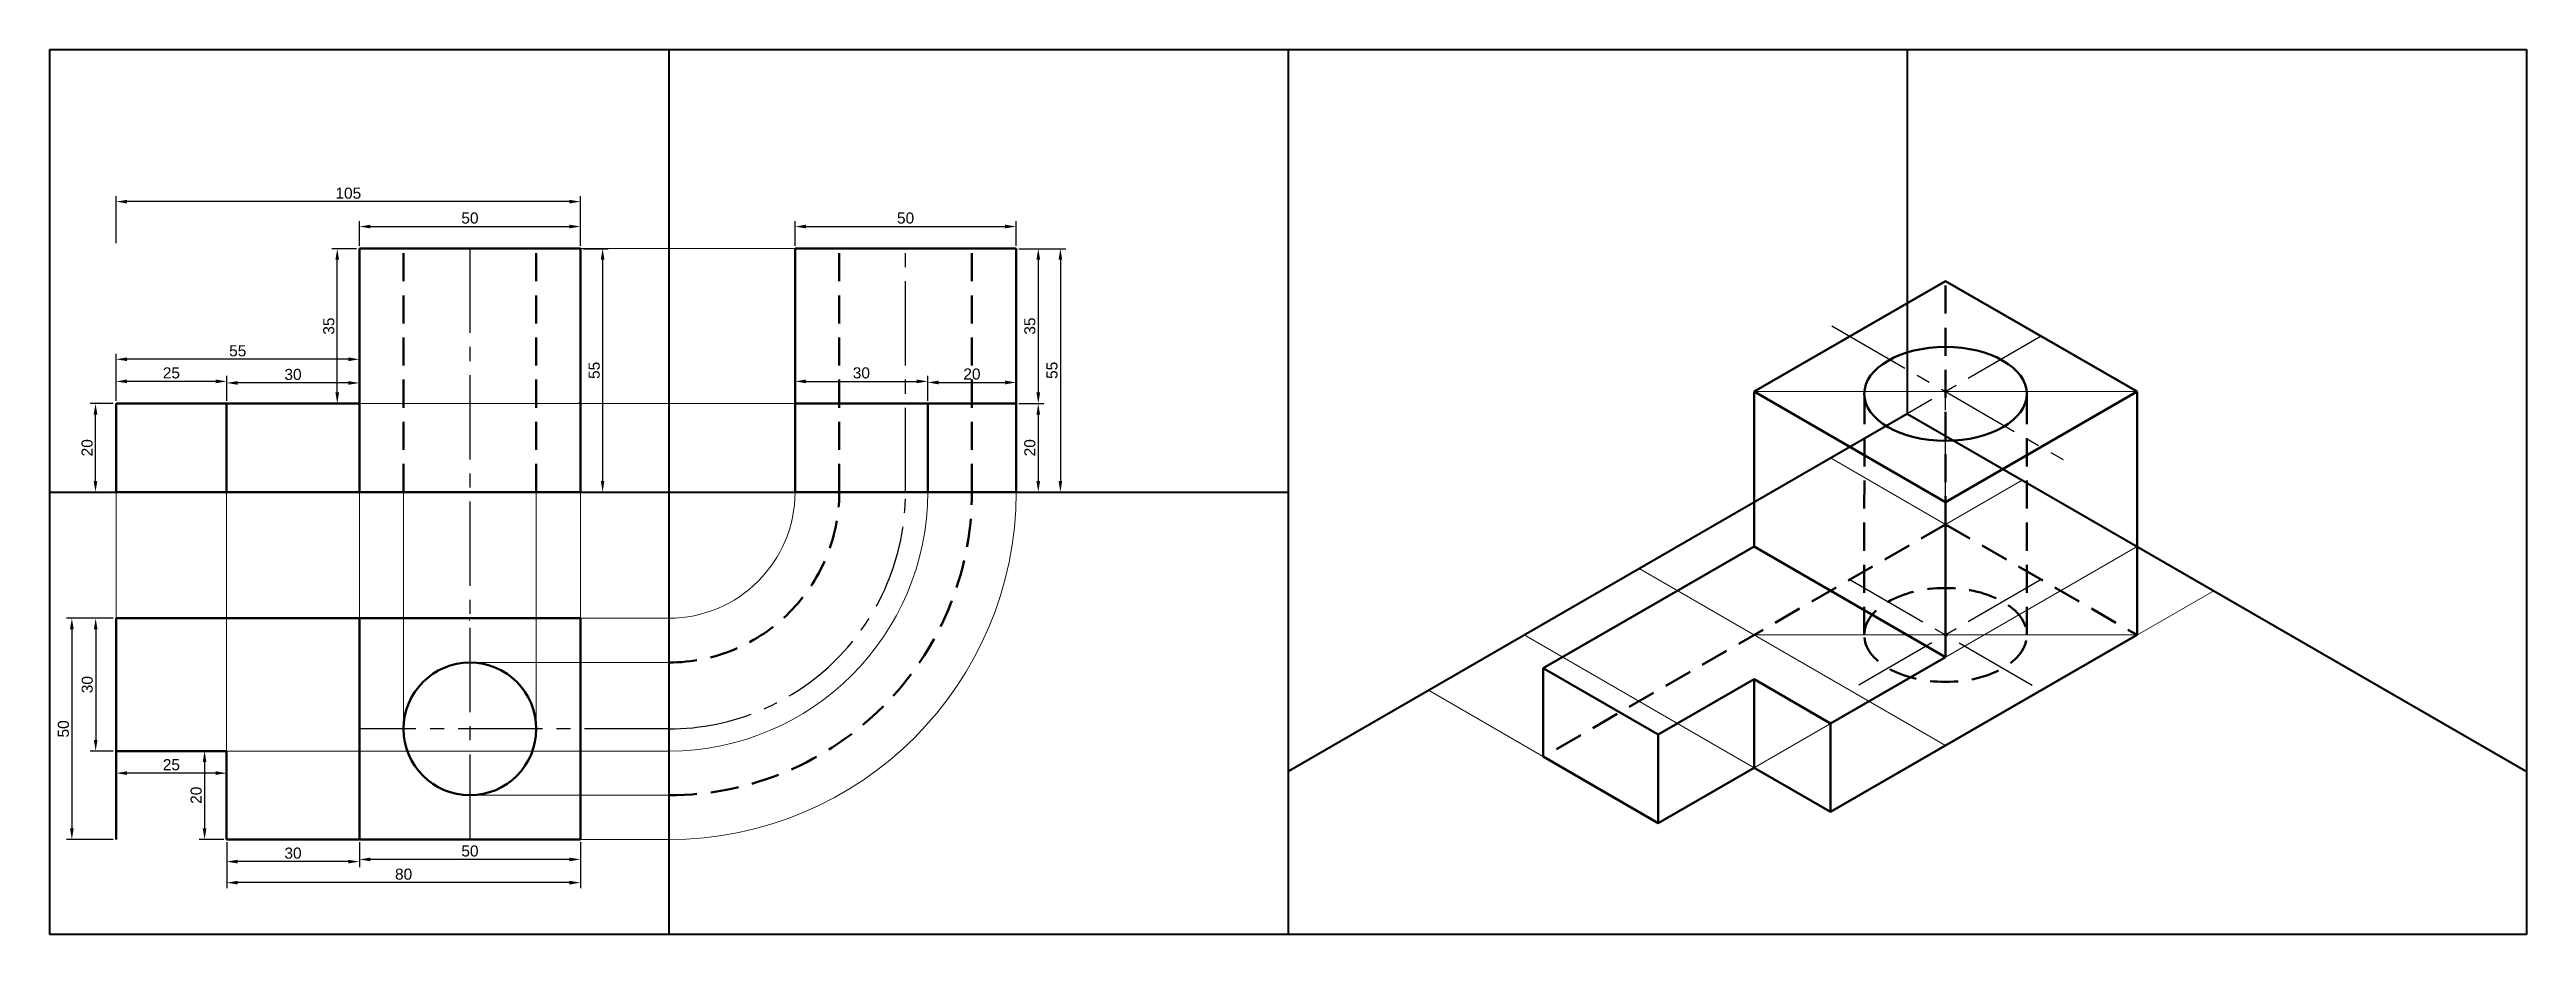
# Model space of a CAD drawing. Header units: millimetres. Extents: x 991 to 1551, y 1939 to 2139.
import ezdxf

# ---------------------------------------------------------------- set-up
doc = ezdxf.new("R2010")
doc.units = ezdxf.units.MM
doc.linetypes.add('CENTRO2', pattern=[28.575, 19.05, -3.175, 3.175, -3.175])
doc.linetypes.add('TRATTEGGIATA2', pattern=[9.525, 6.35, -3.175])
for name, color, linetype, lineweight in [('assi simmetrie', 1, 'CENTRO2', 30), ('contorni', 7, 'Continuous', 50), ('costruzioni', 5, 'Continuous', 20), ('nascoste', 4, 'TRATTEGGIATA2', 50), ('proiettanti', 2, 'Continuous', 20), ('squadratura', 6, 'Continuous', 40)]:
    doc.layers.add(name, color=color, linetype=linetype, lineweight=lineweight)
doc.styles.get("Standard").update_dxf_attribs({"font": 'arial.ttf'})
doc.dimstyles.new('ISO-25', dxfattribs={"dimtxt": 2.5, "dimasz": 2.5, "dimexe": 1.25, "dimexo": 0.625, "dimtad": 1, "dimtxsty": 'Standard', "dimcen": 2.5, "dimadec": 0, "dimazin": 0, "dimtfac": 1, "dimtmove": 0, "dimatfit": 3, "dimfxl": 1, "dimarcsym": 0})

# ---------------------------------------------------------------- blocks, each defined once
blk = doc.blocks.new('*D1')
at = {"layer": 'contorni', "color": 0, "lineweight": -2, "transparency": 16777216}
for p, q in [((1060.73, 2094.75), (1060.73, 2100.37)), ((1110.73, 2094.75), (1110.73, 2100.37)), ((1063.23, 2099.12), (1108.23, 2099.12))]:
    blk.add_line(p, q, dxfattribs=at)
at = {"layer": 'contorni', "color": 0, "transparency": 16777216}
for points in [[(1063.23, 2099.54), (1063.23, 2098.71), (1060.73, 2099.12)], [(1108.23, 2099.54), (1108.23, 2098.71), (1110.73, 2099.12)]]:
    blk.add_solid(points, dxfattribs=at)
at = {"layer": 'Defpoints', "color": 0, "transparency": 16777216}
for p in [(1110.73, 2099.12), (1060.73, 2094.12), (1110.73, 2094.12)]:
    blk.add_point(p, dxfattribs=at)
at = {"layer": 'contorni', "color": 0, "transparency": 16777216, "insert": (1085.73, 2101.03), "char_height": 2.5, "attachment_point": 5}
blk.add_mtext('50', dxfattribs=at)
blk = doc.blocks.new('*D3')
at = {"layer": 'contorni', "color": 0, "lineweight": -2, "transparency": 16777216}
for p, q in [((1111.35, 2094.12), (1116.98, 2094.12)), ((1115.73, 2091.62), (1115.73, 2041.62)), ((1111.35, 2039.12), (1116.98, 2039.12))]:
    blk.add_line(p, q, dxfattribs=at)
at = {"layer": 'contorni', "color": 0, "transparency": 16777216}
for points in [[(1115.31, 2091.62), (1116.14, 2091.62), (1115.73, 2094.12)], [(1115.31, 2041.62), (1116.14, 2041.62), (1115.73, 2039.12)]]:
    blk.add_solid(points, dxfattribs=at)
at = {"layer": 'Defpoints', "color": 0, "transparency": 16777216}
for p in [(1110.73, 2094.12), (1110.73, 2039.12), (1115.73, 2039.12)]:
    blk.add_point(p, dxfattribs=at)
at = {"layer": 'contorni', "color": 0, "transparency": 16777216, "insert": (1113.83, 2066.62), "char_height": 2.5, "attachment_point": 5, "rotation": 90}
blk.add_mtext('55', dxfattribs=at)
blk = doc.blocks.new('*D4')
at = {"layer": 'contorni', "color": 0, "lineweight": -2, "transparency": 16777216}
for p, q in [((1060.1, 2094.12), (1054.48, 2094.12)), ((1055.73, 2061.62), (1055.73, 2091.62)), ((1060.1, 2059.12), (1054.48, 2059.12))]:
    blk.add_line(p, q, dxfattribs=at)
at = {"layer": 'contorni', "color": 0, "transparency": 16777216}
for points in [[(1055.31, 2091.62), (1056.14, 2091.62), (1055.73, 2094.12)], [(1055.31, 2061.62), (1056.14, 2061.62), (1055.73, 2059.12)]]:
    blk.add_solid(points, dxfattribs=at)
at = {"layer": 'Defpoints', "color": 0, "transparency": 16777216}
for p in [(1055.73, 2094.12), (1060.73, 2094.12), (1060.73, 2059.12)]:
    blk.add_point(p, dxfattribs=at)
at = {"layer": 'contorni', "color": 0, "transparency": 16777216, "insert": (1053.82, 2076.62), "char_height": 2.5, "attachment_point": 5, "rotation": 90}
blk.add_mtext('35', dxfattribs=at)
blk = doc.blocks.new('*D6')
at = {"layer": 'contorni', "color": 0, "lineweight": -2, "transparency": 16777216}
for p, q in [((1005.73, 2095.37), (1005.73, 2106)), ((1110.73, 2094.75), (1110.73, 2106)), ((1108.23, 2104.75), (1008.23, 2104.75))]:
    blk.add_line(p, q, dxfattribs=at)
at = {"layer": 'contorni', "color": 0, "transparency": 16777216}
for points in [[(1008.23, 2105.17), (1008.23, 2104.33), (1005.73, 2104.75)], [(1108.23, 2105.17), (1108.23, 2104.33), (1110.73, 2104.75)]]:
    blk.add_solid(points, dxfattribs=at)
at = {"layer": 'Defpoints', "color": 0, "transparency": 16777216}
for p in [(1005.73, 2104.75), (1005.73, 2094.75), (1110.73, 2094.12)]:
    blk.add_point(p, dxfattribs=at)
at = {"layer": 'contorni', "color": 0, "transparency": 16777216, "insert": (1058.23, 2106.65), "char_height": 2.5, "attachment_point": 5}
blk.add_mtext('105', dxfattribs=at)
blk = doc.blocks.new('*D7')
at = {"layer": 'contorni', "color": 0, "lineweight": -2, "transparency": 16777216}
for p, q in [((1005.1, 2059.12), (999.83, 2059.12)), ((1001.08, 2041.62), (1001.08, 2056.62)), ((1005.1, 2039.12), (999.83, 2039.12))]:
    blk.add_line(p, q, dxfattribs=at)
at = {"layer": 'contorni', "color": 0, "transparency": 16777216}
for points in [[(1000.66, 2056.62), (1001.49, 2056.62), (1001.08, 2059.12)], [(1000.66, 2041.62), (1001.49, 2041.62), (1001.08, 2039.12)]]:
    blk.add_solid(points, dxfattribs=at)
at = {"layer": 'Defpoints', "color": 0, "transparency": 16777216}
for p in [(1001.08, 2059.12), (1005.73, 2059.12), (1005.73, 2039.12)]:
    blk.add_point(p, dxfattribs=at)
at = {"layer": 'contorni', "color": 0, "transparency": 16777216, "insert": (999.18, 2049.12), "char_height": 2.5, "attachment_point": 5, "rotation": 90}
blk.add_mtext('20', dxfattribs=at)
blk = doc.blocks.new('*D8')
at = {"layer": 'contorni', "color": 0, "lineweight": -2, "transparency": 16777216}
for p, q in [((1030.73, 2059.75), (1030.73, 2065.03)), ((1058.23, 2063.78), (1033.23, 2063.78)), ((1060.73, 2059.75), (1060.73, 2065.03))]:
    blk.add_line(p, q, dxfattribs=at)
at = {"layer": 'contorni', "color": 0, "transparency": 16777216}
for points in [[(1033.23, 2064.19), (1033.23, 2063.36), (1030.73, 2063.78)], [(1058.23, 2064.19), (1058.23, 2063.36), (1060.73, 2063.78)]]:
    blk.add_solid(points, dxfattribs=at)
at = {"layer": 'Defpoints', "color": 0, "transparency": 16777216}
for p in [(1030.73, 2063.78), (1030.73, 2059.12), (1060.73, 2059.12)]:
    blk.add_point(p, dxfattribs=at)
at = {"layer": 'contorni', "color": 0, "transparency": 16777216, "insert": (1045.73, 2065.68), "char_height": 2.5, "attachment_point": 5}
blk.add_mtext('30', dxfattribs=at)
blk = doc.blocks.new('*D9')
at = {"layer": 'contorni', "color": 0, "lineweight": -2, "transparency": 16777216}
for p, q in [((1005.73, 2059.75), (1005.73, 2065.37)), ((1028.23, 2064.12), (1008.23, 2064.12)), ((1030.73, 2059.75), (1030.73, 2065.37))]:
    blk.add_line(p, q, dxfattribs=at)
at = {"layer": 'contorni', "color": 0, "transparency": 16777216}
for points in [[(1008.23, 2064.54), (1008.23, 2063.71), (1005.73, 2064.12)], [(1028.23, 2064.54), (1028.23, 2063.71), (1030.73, 2064.12)]]:
    blk.add_solid(points, dxfattribs=at)
at = {"layer": 'Defpoints', "color": 0, "transparency": 16777216}
for p in [(1005.73, 2064.12), (1005.73, 2059.12), (1030.73, 2059.12)]:
    blk.add_point(p, dxfattribs=at)
at = {"layer": 'contorni', "color": 0, "transparency": 16777216, "insert": (1018.23, 2066.03), "char_height": 2.5, "attachment_point": 5}
blk.add_mtext('25', dxfattribs=at)
blk = doc.blocks.new('*D10')
at = {"layer": 'contorni', "color": 0, "lineweight": -2, "transparency": 16777216}
for p, q in [((1005.73, 2059.75), (1005.73, 2070.37)), ((1058.23, 2069.12), (1008.23, 2069.12)), ((1060.73, 2060.37), (1060.73, 2070.37))]:
    blk.add_line(p, q, dxfattribs=at)
at = {"layer": 'contorni', "color": 0, "transparency": 16777216}
for points in [[(1008.23, 2069.54), (1008.23, 2068.71), (1005.73, 2069.12)], [(1058.23, 2069.54), (1058.23, 2068.71), (1060.73, 2069.12)]]:
    blk.add_solid(points, dxfattribs=at)
at = {"layer": 'Defpoints', "color": 0, "transparency": 16777216}
for p in [(1005.73, 2069.12), (1005.73, 2059.12), (1060.73, 2059.75)]:
    blk.add_point(p, dxfattribs=at)
at = {"layer": 'contorni', "color": 0, "transparency": 16777216, "insert": (1033.23, 2071.02), "char_height": 2.5, "attachment_point": 5}
blk.add_mtext('55', dxfattribs=at)
blk = doc.blocks.new('*D11')
at = {"layer": 'contorni', "color": 0, "lineweight": -2, "transparency": 16777216}
for p, q in [((1159.22, 2094.75), (1159.22, 2100.37)), ((1209.22, 2094.75), (1209.22, 2100.37)), ((1161.72, 2099.12), (1206.72, 2099.12))]:
    blk.add_line(p, q, dxfattribs=at)
at = {"layer": 'contorni', "color": 0, "transparency": 16777216}
for points in [[(1161.72, 2099.54), (1161.72, 2098.71), (1159.22, 2099.12)], [(1206.72, 2099.54), (1206.72, 2098.71), (1209.22, 2099.12)]]:
    blk.add_solid(points, dxfattribs=at)
at = {"layer": 'Defpoints', "color": 0, "transparency": 16777216}
for p in [(1209.22, 2099.12), (1159.22, 2094.12), (1209.22, 2094.12)]:
    blk.add_point(p, dxfattribs=at)
at = {"layer": 'contorni', "color": 0, "transparency": 16777216, "insert": (1184.22, 2101.03), "char_height": 2.5, "attachment_point": 5}
blk.add_mtext('50', dxfattribs=at)
blk = doc.blocks.new('*D12')
at = {"layer": 'contorni', "color": 0, "lineweight": -2, "transparency": 16777216}
for p, q in [((1209.85, 2094.12), (1215.47, 2094.12)), ((1214.22, 2091.62), (1214.22, 2061.62)), ((1209.85, 2059.12), (1215.47, 2059.12))]:
    blk.add_line(p, q, dxfattribs=at)
at = {"layer": 'contorni', "color": 0, "transparency": 16777216}
for points in [[(1213.81, 2091.62), (1214.64, 2091.62), (1214.22, 2094.12)], [(1213.81, 2061.62), (1214.64, 2061.62), (1214.22, 2059.12)]]:
    blk.add_solid(points, dxfattribs=at)
at = {"layer": 'Defpoints', "color": 0, "transparency": 16777216}
for p in [(1209.22, 2094.12), (1209.22, 2059.12), (1214.22, 2059.12)]:
    blk.add_point(p, dxfattribs=at)
at = {"layer": 'contorni', "color": 0, "transparency": 16777216, "insert": (1212.32, 2076.62), "char_height": 2.5, "attachment_point": 5, "rotation": 90}
blk.add_mtext('35', dxfattribs=at)
blk = doc.blocks.new('*D14')
at = {"layer": 'contorni', "color": 0, "lineweight": -2, "transparency": 16777216}
for p, q in [((1209.85, 2059.12), (1215.47, 2059.12)), ((1214.22, 2056.62), (1214.22, 2041.62)), ((1209.85, 2039.12), (1215.47, 2039.12))]:
    blk.add_line(p, q, dxfattribs=at)
at = {"layer": 'contorni', "color": 0, "transparency": 16777216}
for points in [[(1213.81, 2056.62), (1214.64, 2056.62), (1214.22, 2059.12)], [(1213.81, 2041.62), (1214.64, 2041.62), (1214.22, 2039.12)]]:
    blk.add_solid(points, dxfattribs=at)
at = {"layer": 'Defpoints', "color": 0, "transparency": 16777216}
for p in [(1209.22, 2059.12), (1209.22, 2039.12), (1214.22, 2039.12)]:
    blk.add_point(p, dxfattribs=at)
at = {"layer": 'contorni', "color": 0, "transparency": 16777216, "insert": (1212.32, 2049.12), "char_height": 2.5, "attachment_point": 5, "rotation": 90}
blk.add_mtext('20', dxfattribs=at)
blk = doc.blocks.new('*D15')
at = {"layer": 'contorni', "color": 0, "lineweight": -2, "transparency": 16777216}
for p, q in [((1209.85, 2094.12), (1220.47, 2094.12)), ((1219.22, 2091.62), (1219.22, 2041.62)), ((1209.85, 2039.12), (1220.47, 2039.12))]:
    blk.add_line(p, q, dxfattribs=at)
at = {"layer": 'contorni', "color": 0, "transparency": 16777216}
for points in [[(1218.81, 2091.62), (1219.64, 2091.62), (1219.22, 2094.12)], [(1218.81, 2041.62), (1219.64, 2041.62), (1219.22, 2039.12)]]:
    blk.add_solid(points, dxfattribs=at)
at = {"layer": 'Defpoints', "color": 0, "transparency": 16777216}
for p in [(1209.22, 2094.12), (1209.22, 2039.12), (1219.22, 2039.12)]:
    blk.add_point(p, dxfattribs=at)
at = {"layer": 'contorni', "color": 0, "transparency": 16777216, "insert": (1217.33, 2066.62), "char_height": 2.5, "attachment_point": 5, "rotation": 90}
blk.add_mtext('55', dxfattribs=at)
blk = doc.blocks.new('*D16')
at = {"layer": 'contorni', "color": 0, "lineweight": -2, "transparency": 16777216}
for p, q in [((1159.22, 2059.75), (1159.22, 2065.37)), ((1161.72, 2064.12), (1186.72, 2064.12)), ((1189.22, 2059.75), (1189.22, 2065.37))]:
    blk.add_line(p, q, dxfattribs=at)
at = {"layer": 'contorni', "color": 0, "transparency": 16777216}
for points in [[(1161.72, 2064.54), (1161.72, 2063.71), (1159.22, 2064.12)], [(1186.72, 2064.54), (1186.72, 2063.71), (1189.22, 2064.12)]]:
    blk.add_solid(points, dxfattribs=at)
at = {"layer": 'Defpoints', "color": 0, "transparency": 16777216}
for p in [(1189.22, 2064.12), (1159.22, 2059.12), (1189.22, 2059.12)]:
    blk.add_point(p, dxfattribs=at)
at = {"layer": 'contorni', "color": 0, "transparency": 16777216, "insert": (1174.22, 2066.03), "char_height": 2.5, "attachment_point": 5}
blk.add_mtext('30', dxfattribs=at)
blk = doc.blocks.new('*D17')
at = {"layer": 'contorni', "color": 0, "lineweight": -2, "transparency": 16777216}
for p, q in [((1189.22, 2059.75), (1189.22, 2065.13)), ((1191.72, 2063.88), (1206.72, 2063.88)), ((1209.22, 2059.75), (1209.22, 2065.13))]:
    blk.add_line(p, q, dxfattribs=at)
at = {"layer": 'contorni', "color": 0, "transparency": 16777216}
for points in [[(1191.72, 2064.3), (1191.72, 2063.46), (1189.22, 2063.88)], [(1206.72, 2064.3), (1206.72, 2063.46), (1209.22, 2063.88)]]:
    blk.add_solid(points, dxfattribs=at)
at = {"layer": 'Defpoints', "color": 0, "transparency": 16777216}
for p in [(1209.22, 2063.88), (1189.22, 2059.12), (1209.22, 2059.12)]:
    blk.add_point(p, dxfattribs=at)
at = {"layer": 'contorni', "color": 0, "transparency": 16777216, "insert": (1199.22, 2065.78), "char_height": 2.5, "attachment_point": 5}
blk.add_mtext('20', dxfattribs=at)
blk = doc.blocks.new('*D18')
at = {"layer": 'contorni', "color": 0, "lineweight": -2, "transparency": 16777216}
for p, q in [((1060.73, 1959.96), (1060.73, 1954.83)), ((1108.23, 1956.08), (1063.23, 1956.08)), ((1110.73, 1959.96), (1110.73, 1954.83))]:
    blk.add_line(p, q, dxfattribs=at)
at = {"layer": 'contorni', "color": 0, "transparency": 16777216}
for points in [[(1063.23, 1956.49), (1063.23, 1955.66), (1060.73, 1956.08)], [(1108.23, 1956.49), (1108.23, 1955.66), (1110.73, 1956.08)]]:
    blk.add_solid(points, dxfattribs=at)
at = {"layer": 'Defpoints', "color": 0, "transparency": 16777216}
for p in [(1060.73, 1960.58), (1110.73, 1960.58), (1060.73, 1956.08)]:
    blk.add_point(p, dxfattribs=at)
at = {"layer": 'contorni', "color": 0, "transparency": 16777216, "insert": (1085.73, 1957.98), "char_height": 2.5, "attachment_point": 5}
blk.add_mtext('50', dxfattribs=at)
blk = doc.blocks.new('*D19')
at = {"layer": 'contorni', "color": 0, "lineweight": -2, "transparency": 16777216}
for p, q in [((1030.73, 1959.96), (1030.73, 1954.33)), ((1058.23, 1955.58), (1033.23, 1955.58)), ((1060.73, 1959.96), (1060.73, 1954.33))]:
    blk.add_line(p, q, dxfattribs=at)
at = {"layer": 'contorni', "color": 0, "transparency": 16777216}
for points in [[(1033.23, 1956), (1033.23, 1955.17), (1030.73, 1955.58)], [(1058.23, 1956), (1058.23, 1955.17), (1060.73, 1955.58)]]:
    blk.add_solid(points, dxfattribs=at)
at = {"layer": 'Defpoints', "color": 0, "transparency": 16777216}
for p in [(1030.73, 1960.58), (1060.73, 1960.58), (1030.73, 1955.58)]:
    blk.add_point(p, dxfattribs=at)
at = {"layer": 'contorni', "color": 0, "transparency": 16777216, "insert": (1045.73, 1957.49), "char_height": 2.5, "attachment_point": 5}
blk.add_mtext('30', dxfattribs=at)
blk = doc.blocks.new('*D20')
at = {"layer": 'contorni', "color": 0, "lineweight": -2, "transparency": 16777216}
for p, q in [((1030.73, 1959.96), (1030.73, 1949.58)), ((1110.73, 1959.33), (1110.73, 1949.58)), ((1108.23, 1950.83), (1033.23, 1950.83))]:
    blk.add_line(p, q, dxfattribs=at)
at = {"layer": 'contorni', "color": 0, "transparency": 16777216}
for points in [[(1033.23, 1951.25), (1033.23, 1950.41), (1030.73, 1950.83)], [(1108.23, 1951.25), (1108.23, 1950.41), (1110.73, 1950.83)]]:
    blk.add_solid(points, dxfattribs=at)
at = {"layer": 'Defpoints', "color": 0, "transparency": 16777216}
for p in [(1030.73, 1960.58), (1110.73, 1959.96), (1030.73, 1950.83)]:
    blk.add_point(p, dxfattribs=at)
at = {"layer": 'contorni', "color": 0, "transparency": 16777216, "insert": (1070.73, 1952.73), "char_height": 2.5, "attachment_point": 5}
blk.add_mtext('80', dxfattribs=at)
blk = doc.blocks.new('*D22')
at = {"layer": 'contorni', "color": 0, "lineweight": -2, "transparency": 16777216}
for p, q in [((1005.1, 2010.58), (999.86, 2010.58)), ((1001.11, 2008.08), (1001.11, 1983.08)), ((1005.1, 1980.58), (999.86, 1980.58))]:
    blk.add_line(p, q, dxfattribs=at)
at = {"layer": 'contorni', "color": 0, "transparency": 16777216}
for points in [[(1000.69, 2008.08), (1001.53, 2008.08), (1001.11, 2010.58)], [(1000.69, 1983.08), (1001.53, 1983.08), (1001.11, 1980.58)]]:
    blk.add_solid(points, dxfattribs=at)
at = {"layer": 'Defpoints', "color": 0, "transparency": 16777216}
for p in [(1005.73, 2010.58), (1001.11, 1980.58), (1005.73, 1980.58)]:
    blk.add_point(p, dxfattribs=at)
at = {"layer": 'contorni', "color": 0, "transparency": 16777216, "insert": (999.21, 1995.58), "char_height": 2.5, "attachment_point": 5, "rotation": 90}
blk.add_mtext('30', dxfattribs=at)
blk = doc.blocks.new('*D25')
at = {"layer": 'contorni', "color": 0, "lineweight": -2, "transparency": 16777216}
for p, q in [((1005.1, 2010.58), (994.48, 2010.58)), ((995.73, 2008.08), (995.73, 1963.08)), ((1005.1, 1960.58), (994.48, 1960.58))]:
    blk.add_line(p, q, dxfattribs=at)
at = {"layer": 'contorni', "color": 0, "transparency": 16777216}
for points in [[(995.31, 2008.08), (996.14, 2008.08), (995.73, 2010.58)], [(995.31, 1963.08), (996.14, 1963.08), (995.73, 1960.58)]]:
    blk.add_solid(points, dxfattribs=at)
at = {"layer": 'Defpoints', "color": 0, "transparency": 16777216}
for p in [(1005.73, 2010.58), (995.73, 1960.58), (1005.73, 1960.58)]:
    blk.add_point(p, dxfattribs=at)
at = {"layer": 'contorni', "color": 0, "transparency": 16777216, "insert": (993.82, 1985.58), "char_height": 2.5, "attachment_point": 5, "rotation": 90}
blk.add_mtext('50', dxfattribs=at)
blk = doc.blocks.new('*D26')
at = {"layer": 'contorni', "color": 0, "lineweight": -2, "transparency": 16777216}
for p, q in [((1005.73, 1979.96), (1005.73, 1974.33)), ((1030.73, 1979.96), (1030.73, 1974.33)), ((1028.23, 1975.58), (1008.23, 1975.58))]:
    blk.add_line(p, q, dxfattribs=at)
at = {"layer": 'contorni', "color": 0, "transparency": 16777216}
for points in [[(1008.23, 1976), (1008.23, 1975.17), (1005.73, 1975.58)], [(1028.23, 1976), (1028.23, 1975.17), (1030.73, 1975.58)]]:
    blk.add_solid(points, dxfattribs=at)
at = {"layer": 'Defpoints', "color": 0, "transparency": 16777216}
for p in [(1005.73, 1980.58), (1030.73, 1980.58), (1005.73, 1975.58)]:
    blk.add_point(p, dxfattribs=at)
at = {"layer": 'contorni', "color": 0, "transparency": 16777216, "insert": (1018.23, 1977.48), "char_height": 2.5, "attachment_point": 5}
blk.add_mtext('25', dxfattribs=at)
blk = doc.blocks.new('*D27')
at = {"layer": 'contorni', "color": 0, "lineweight": -2, "transparency": 16777216}
for p, q in [((1030.1, 1980.58), (1024.48, 1980.58)), ((1025.73, 1978.08), (1025.73, 1963.08)), ((1030.1, 1960.58), (1024.48, 1960.58))]:
    blk.add_line(p, q, dxfattribs=at)
at = {"layer": 'contorni', "color": 0, "transparency": 16777216}
for points in [[(1025.32, 1978.08), (1026.15, 1978.08), (1025.73, 1980.58)], [(1025.32, 1963.08), (1026.15, 1963.08), (1025.73, 1960.58)]]:
    blk.add_solid(points, dxfattribs=at)
at = {"layer": 'Defpoints', "color": 0, "transparency": 16777216}
for p in [(1030.73, 1980.58), (1025.73, 1960.58), (1030.73, 1960.58)]:
    blk.add_point(p, dxfattribs=at)
at = {"layer": 'contorni', "color": 0, "transparency": 16777216, "insert": (1023.83, 1970.58), "char_height": 2.5, "attachment_point": 5, "rotation": 90}
blk.add_mtext('20', dxfattribs=at)

msp = doc.modelspace()

# ---------------------------------------------------------------- linework, layer by layer
at = {"layer": 'assi simmetrie'}
for p, q in [((1085.726, 2094.124), (1085.726, 1960.583)), ((1184.222, 2039.124), (1184.222, 2094.124)), ((1393.648, 2076.646), (1445.916, 2046.469)), ((1440.992, 2074.312), (1397.69, 2049.312)), ((1419.341, 2006.812), (1419.341, 2061.812)), ((1397.69, 2019.312), (1440.992, 1994.312)), ((1440.992, 2019.312), (1397.69, 1994.312)), ((1130.681, 1985.583), (1060.726, 1985.583))]:
    msp.add_line(p, q, dxfattribs=at)
msp.add_arc((1130.681, 2039.124), 53.542, 270, 0, dxfattribs=at)
at = {"layer": 'contorni'}
for p, q in [((1110.726, 2094.124), (1060.726, 2094.124)), ((1060.726, 2094.124), (1060.726, 2039.124)), ((1110.726, 2039.124), (1110.726, 2094.124)), ((1159.222, 2039.124), (1159.222, 2094.124)), ((1159.222, 2094.124), (1209.222, 2094.124)), ((1209.222, 2039.124), (1209.222, 2094.124)), ((1209.222, 2094.124), (1209.222, 2059.124)), ((1376.04, 2061.812), (1419.341, 2086.812)), ((1419.341, 2086.812), (1462.642, 2061.812)), ((1376.04, 2026.812), (1376.04, 2061.812)), ((1419.341, 2036.812), (1376.04, 2061.812)), ((1419.341, 2036.812), (1462.642, 2061.812)), ((1462.642, 2006.812), (1462.642, 2061.812)), ((1005.726, 2039.124), (1005.726, 2059.124)), ((1005.726, 2059.124), (1060.726, 2059.124)), ((1030.726, 2039.124), (1030.726, 2059.124)), ((1159.222, 2059.124), (1209.222, 2059.124)), ((1189.222, 2039.124), (1189.222, 2059.124)), ((1005.726, 2039.124), (1110.726, 2039.124)), ((1159.222, 2039.124), (1209.222, 2039.124)), ((1419.341, 2036.812), (1419.341, 2001.812)), ((1328.408, 1999.312), (1376.04, 2026.812)), ((1376.04, 2026.812), (1419.341, 2001.812)), ((1005.726, 2010.583), (1110.726, 2010.583)), ((1005.726, 1980.583), (1005.726, 2010.583)), ((1060.726, 1960.583), (1060.726, 2010.583)), ((1110.726, 2010.583), (1110.726, 1960.583)), ((1393.36, 1966.812), (1462.642, 2006.812)), ((1328.408, 1979.312), (1328.408, 1999.312)), ((1328.408, 1999.312), (1354.389, 1984.312)), ((1393.36, 1986.812), (1419.341, 2001.812)), ((1354.389, 1984.312), (1376.04, 1996.812)), ((1376.04, 1976.812), (1376.04, 1996.812)), ((1376.04, 1996.812), (1393.36, 1986.812)), ((1354.389, 1964.312), (1354.389, 1984.312)), ((1393.36, 1966.812), (1393.36, 1986.812)), ((1005.726, 1980.583), (1030.726, 1980.583)), ((1005.726, 1980.583), (1005.726, 1960.583)), ((1030.726, 1960.583), (1030.726, 1980.583)), ((1328.408, 1979.312), (1354.389, 1964.312)), ((1354.389, 1964.312), (1376.04, 1976.812)), ((1376.04, 1976.812), (1393.36, 1966.812)), ((1110.726, 1960.583), (1030.726, 1960.583))]:
    msp.add_line(p, q, dxfattribs=at)
msp.add_circle((1085.726, 1985.583), 15, dxfattribs=at)
msp.add_ellipse((1419.341, 2061.303), major_axis=(-18.371, 0), ratio=0.5773503, dxfattribs=at)
at = {"layer": 'costruzioni'}
for p, q in [((1376.04, 2061.812), (1462.642, 2061.812)), ((1410.681, 2056.812), (1393.36, 2046.812)), ((1410.681, 2056.812), (1436.662, 2041.812)), ((1393.36, 2046.812), (1350.059, 2021.812)), ((1393.36, 2046.812), (1419.341, 2031.812)), ((1436.662, 2041.812), (1419.341, 2031.812)), ((1436.662, 2041.812), (1462.642, 2026.812)), ((1350.059, 2021.812), (1302.428, 1994.312)), ((1350.059, 2021.812), (1419.341, 1981.812)), ((1462.642, 2026.812), (1354.389, 1964.312)), ((1393.36, 1966.812), (1479.963, 2016.812)), ((1302.428, 1994.312), (1324.078, 2006.812)), ((1324.078, 2006.812), (1376.04, 1976.812)), ((1376.04, 2006.812), (1462.642, 2006.812)), ((1400.97, 2006.812), (1400.97, 2006.812)), ((1302.428, 1994.312), (1354.389, 1964.312)), ((1376.04, 1976.812), (1393.36, 1966.812))]:
    msp.add_line(p, q, dxfattribs=at)
at = {"layer": 'nascoste'}
for p, q in [((1070.726, 2039.124), (1070.726, 2094.124)), ((1100.726, 2039.124), (1100.726, 2094.124)), ((1169.222, 2039.124), (1169.222, 2094.124)), ((1199.222, 2039.124), (1199.222, 2094.124)), ((1419.341, 2031.812), (1419.341, 2086.812)), ((1400.97, 2006.812), (1400.991, 2061.812)), ((1437.712, 2006.812), (1437.691, 2061.812)), ((1419.341, 2036.812), (1419.341, 2006.812)), ((1419.341, 2031.812), (1328.408, 1979.312)), ((1419.341, 2031.812), (1462.642, 2006.812))]:
    msp.add_line(p, q, dxfattribs=at)
for radius in [38.542, 68.542]:
    msp.add_arc((1130.681, 2039.124), radius, 270, 0, dxfattribs=at)
msp.add_ellipse((1419.341, 2006.812), major_axis=(-18.371, 0), ratio=0.5773503, dxfattribs=at)
at = {"layer": 'proiettanti'}
for p, q in [((1060.726, 2010.583), (1060.726, 2094.124)), ((1110.726, 2010.583), (1110.726, 2094.124)), ((1110.726, 2094.124), (1159.222, 2094.124)), ((1005.726, 2010.583), (1005.726, 2059.124)), ((1060.726, 2059.124), (1159.222, 2059.124)), ((1030.726, 1980.583), (1030.726, 2039.124)), ((1070.726, 1985.583), (1070.726, 2039.124)), ((1100.726, 1985.583), (1100.726, 2039.124)), ((1110.726, 2010.583), (1130.681, 2010.583)), ((1085.726, 2000.583), (1130.681, 2000.583)), ((1030.726, 1980.583), (1130.681, 1980.583)), ((1085.726, 1970.583), (1130.681, 1970.583)), ((1110.726, 1960.583), (1130.681, 1960.583))]:
    msp.add_line(p, q, dxfattribs=at)
for radius, start, end in [(28.542, 134.35761, 135.51446), (28.542, 270, 0), (78.542, 270, 0), (58.542, 270, 0), (53.542, 212.2134, 212.90037)]:
    msp.add_arc((1130.681, 2039.124), radius, start, end, dxfattribs=at)
at = {"layer": 'squadratura'}
for p, q in [((990.681, 2139.124), (1270.681, 2139.124)), ((990.681, 2139.124), (990.681, 1939.124)), ((1130.681, 2139.124), (1130.681, 1939.124)), ((1270.681, 2139.124), (1270.681, 1939.124)), ((1270.681, 2139.124), (1550.681, 2139.124)), ((1270.681, 2139.124), (1270.681, 1939.124)), ((1410.681, 2139.124), (1410.681, 2056.812)), ((1550.681, 2139.124), (1550.681, 1939.124)), ((1410.681, 2056.812), (1270.681, 1975.983)), ((1410.681, 2056.812), (1550.681, 1975.983)), ((990.681, 2039.124), (1270.681, 2039.124)), ((1270.681, 1939.124), (990.681, 1939.124)), ((1550.681, 1939.124), (1270.681, 1939.124))]:
    msp.add_line(p, q, dxfattribs=at)

# ---------------------------------------------------------------- dimensions: what is measured, and where the dimension line sits
at = {"layer": 'contorni'}
for base, p1, p2, picture, middle in [((1005.726, 2104.749), (1110.726, 2094.124), (1005.726, 2094.749), '*D6', (1058.226, 2106.651)), ((1110.726, 2099.124), (1060.726, 2094.124), (1110.726, 2094.124), '*D1', (1085.726, 2101.026)), ((1209.222, 2099.124), (1159.222, 2094.124), (1209.222, 2094.124), '*D11', (1184.222, 2101.026)), ((1005.726, 2069.124), (1060.726, 2059.749), (1005.726, 2059.124), '*D10', (1033.226, 2071.021)), ((1005.726, 2064.124), (1030.726, 2059.124), (1005.726, 2059.124), '*D9', (1018.226, 2066.026)), ((1030.726, 2063.776), (1060.726, 2059.124), (1030.726, 2059.124), '*D8', (1045.726, 2065.678)), ((1189.222, 2064.124), (1159.222, 2059.124), (1189.222, 2059.124), '*D16', (1174.222, 2066.027)), ((1005.726, 1975.583), (1030.726, 1980.583), (1005.726, 1980.583), '*D26', (1018.226, 1977.484)), ((1030.726, 1955.583), (1060.726, 1960.583), (1030.726, 1960.583), '*D19', (1045.726, 1957.485)), ((1030.726, 1950.832), (1110.726, 1959.958), (1030.726, 1960.583), '*D20', (1070.726, 1952.733))]:
    dim = msp.add_linear_dim(base=base, p1=p1, p2=p2, dimstyle='ISO-25', dxfattribs=at)
    dim.commit()
    dim.dimension.update_dxf_attribs({"geometry": picture, "text_midpoint": middle})
for base, p1, p2, picture, middle in [((1055.726, 2094.124), (1060.726, 2059.124), (1060.726, 2094.124), '*D4', (1053.824, 2076.624)), ((1115.726, 2039.124), (1110.726, 2094.124), (1110.726, 2039.124), '*D3', (1113.83, 2066.624)), ((1219.222, 2039.124), (1209.222, 2094.124), (1209.222, 2039.124), '*D15', (1217.326, 2066.624)), ((1001.078, 2059.124), (1005.726, 2039.124), (1005.726, 2059.124), '*D7', (999.177, 2049.124)), ((1214.222, 2039.124), (1209.222, 2059.124), (1209.222, 2039.124), '*D14', (1212.321, 2049.124)), ((995.726, 1960.583), (1005.726, 2010.583), (1005.726, 1960.583), '*D25', (993.825, 1985.583)), ((1001.11, 1980.583), (1005.726, 2010.583), (1005.726, 1980.583), '*D22', (999.208, 1995.583)), ((1025.734, 1960.583), (1030.726, 1980.583), (1030.726, 1960.583), '*D27', (1023.832, 1970.583))]:
    dim = msp.add_linear_dim(base=base, p1=p1, p2=p2, angle=90, dimstyle='ISO-25', dxfattribs=at)
    dim.commit()
    dim.dimension.update_dxf_attribs({"geometry": picture, "text_midpoint": middle})
for p1, p2, distance, picture, middle in [((1209.222, 2094.124), (1209.222, 2059.124), 5, '*D12', (1212.32, 2076.624)), ((1189.222, 2059.124), (1209.222, 2059.124), 4.756, '*D17', (1199.222, 2065.782)), ((1110.726, 1960.583), (1060.726, 1960.583), 4.505, '*D18', (1085.726, 1957.979))]:
    dim = msp.add_aligned_dim(p1=p1, p2=p2, distance=distance, dimstyle='ISO-25', dxfattribs=at)
    dim.commit()
    dim.dimension.update_dxf_attribs({"geometry": picture, "text_midpoint": middle})

doc.saveas('drawing.dxf')
